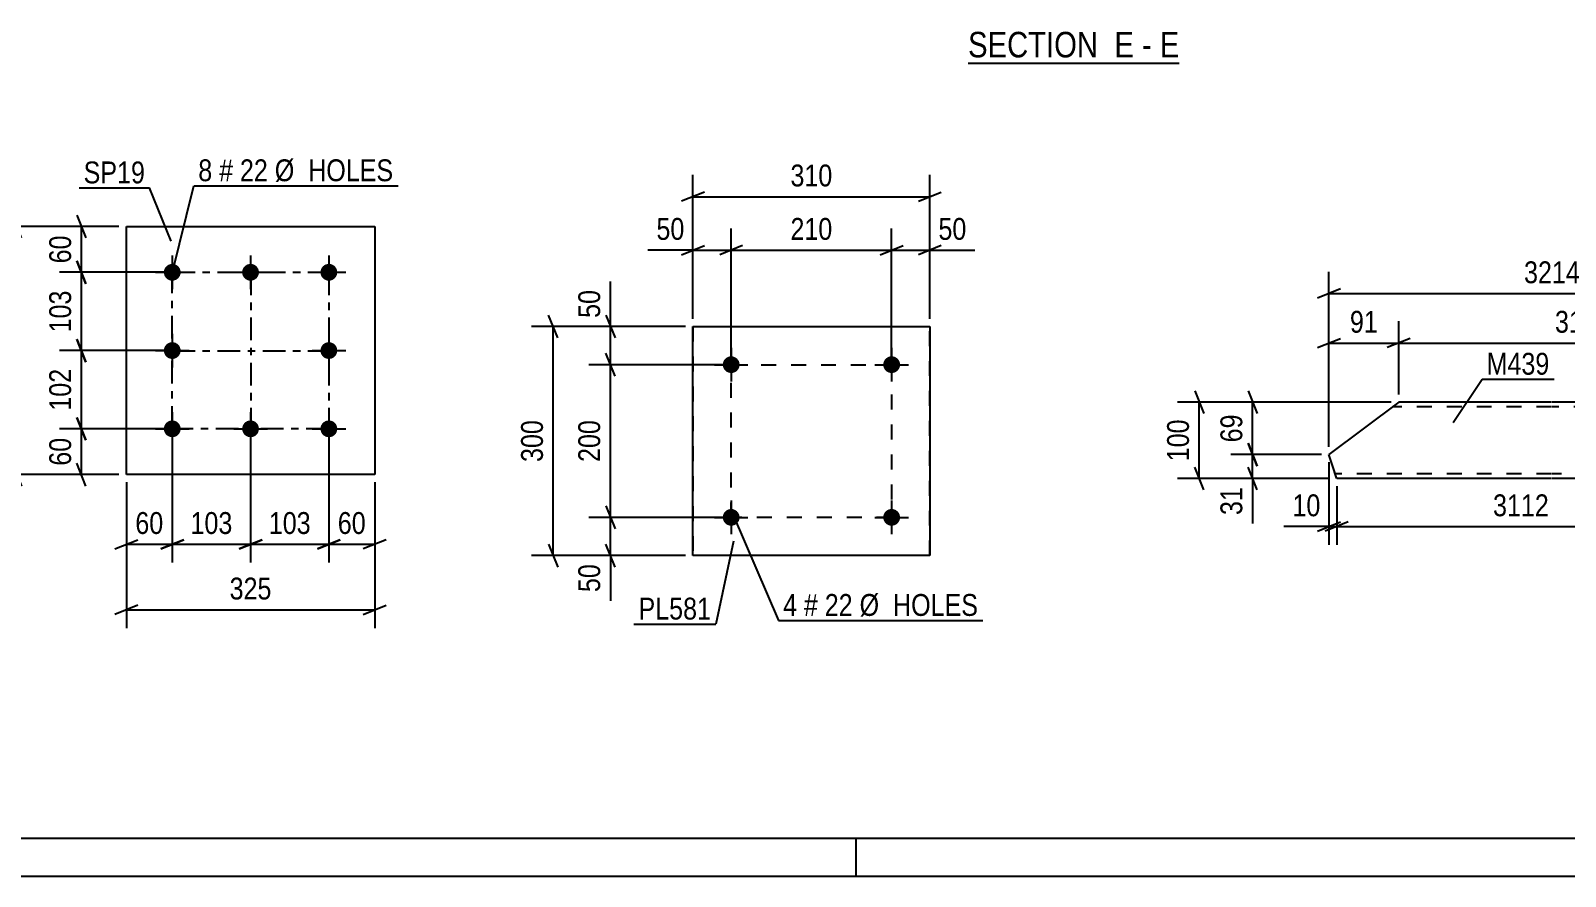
# Model space of a CAD drawing. Header units: millimetres. Extents: x 0 to 841, y 0 to 594.
# Drawn here: x 103 to 303.8, y 0 to 110.8 of the extents above; entities that cross this region are included whole.
import ezdxf

# ---------------------------------------------------------------- set-up
doc = ezdxf.new("R2010")
doc.units = ezdxf.units.MM
doc.linetypes.add('DXK_LINE_DOT2', pattern=[3.9198, 1.9599, -1.9599])
doc.linetypes.add('DXK_LINE_DOT3', pattern=[5.9187, 2.979, -0.9799, 0.9799, -0.9799])
doc.styles.add('Arial Narrow', font='ARIALN.TTF', dxfattribs={"height": 0.2})

# ---------------------------------------------------------------- blocks, each defined once
blk = doc.blocks.new('Unknown-122573538-1135')
at = {"color": 5, "linetype": 'Continuous'}
for p, q in [((5, 5), (836, 5)), ((211, 0), (211, 5)), ((0, 0), (841, 0))]:
    blk.add_line(p, q, dxfattribs=at)
blk = doc.blocks.new('Unknown-122573538-15 - 1250')
at = {"color": 6, "linetype": 'Continuous'}
blk.add_line((225.67, 106.51), (253.31, 106.51), dxfattribs=at)
at = {"color": 0, "linetype": 'Continuous'}
for points in [[(243.77, 107.26), (243.77, 110.76), (225.67, 110.76), (225.67, 107.26)], [(247.38, 107.26), (247.38, 110.76), (244.82, 110.76), (244.82, 107.26)], [(249.71, 107.26), (249.71, 110.76), (248.43, 110.76), (248.43, 107.26)], [(253.31, 107.26), (253.31, 110.76), (250.76, 110.76), (250.76, 107.26)]]:
    blk.add_wipeout(points, dxfattribs=at)
at = {"color": 7, "linetype": 'Continuous', "style": 'Arial Narrow'}
for s, p in [('SECTION ', (225.67, 107.26)), ('E', (244.82, 107.26)), ('E', (250.76, 107.26)), ('-', (248.43, 107.26))]:
    blk.add_text(s, height=3.34, dxfattribs=at).set_placement(p)
blk = doc.blocks.new('Part-122573538-6518 - 6512')
at = {"color": 2, "linetype": 'Continuous'}
for p, q in [((282.04, 62.1), (272.91, 55.24)), ((302.04, 62.1), (282.04, 62.1)), ((330.26, 62.1), (302.14, 62.1)), ((330.26, 62.1), (330.29, 62.01)), ((330.29, 62.01), (331.27, 58.96)), ((322.14, 52.1), (331.27, 58.96)), ((273.54, 53.3), (272.91, 55.24)), ((273.81, 52.45), (273.54, 53.3)), ((273.9, 52.19), (273.81, 52.45)), ((273.93, 52.1), (273.9, 52.19)), ((302.04, 52.1), (273.93, 52.1)), ((322.14, 52.1), (302.14, 52.1))]:
    blk.add_line(p, q, dxfattribs=at)
at = {"color": 7, "linetype": 'DXK_LINE_DOT2'}
for p, q in [((302.04, 61.5), (281.24, 61.5)), ((330.45, 61.5), (302.14, 61.5)), ((273.69, 52.84), (273.54, 53.3)), ((273.81, 52.45), (273.72, 52.75)), ((302.04, 52.7), (273.73, 52.7)), ((322.94, 52.7), (302.14, 52.7))]:
    blk.add_line(p, q, dxfattribs=at)
blk = doc.blocks.new('Bolt-122573538-5808 - 5774')
at = {"linetype": 'Continuous'}
for points in [[(121.5, 80.21, -1), (121.5, 78.01, -1)], [(131.75, 80.21, -1), (131.75, 78.01, -1)], [(142, 80.21, -1), (142, 78.01, -1)], [(121.5, 69.96, -1), (121.5, 67.76, -1)], [(142, 69.96, -1), (142, 67.76, -1)], [(121.5, 59.71, -1), (121.5, 57.51, -1)], [(131.75, 59.71, -1), (131.75, 57.51, -1)], [(142, 59.71, -1), (142, 57.51, -1)]]:
    blk.add_hatch(color=1, dxfattribs=at).paths.add_polyline_path(points)
at = {"color": 1, "linetype": 'Continuous'}
for p, q in [((121.5, 81.31), (121.5, 76.91)), ((131.75, 81.31), (131.75, 76.91)), ((142, 81.31), (142, 76.91)), ((119.3, 79.11), (123.7, 79.11)), ((129.55, 79.11), (133.95, 79.11)), ((139.8, 79.11), (144.2, 79.11)), ((121.5, 71.06), (121.5, 66.66)), ((142, 71.06), (142, 66.66)), ((119.3, 68.86), (123.7, 68.86)), ((139.8, 68.86), (144.2, 68.86)), ((121.5, 60.81), (121.5, 56.41)), ((131.75, 60.81), (131.75, 56.41)), ((142, 60.81), (142, 56.41)), ((119.3, 58.61), (123.7, 58.61)), ((129.55, 58.61), (133.95, 58.61)), ((139.8, 58.61), (144.2, 58.61))]:
    blk.add_line(p, q, dxfattribs=at)
blk = doc.blocks.new('Part-122573538-5813 - 5774')
at = {"color": 2, "linetype": 'Continuous'}
for p, q in [((115.5, 52.61), (115.5, 85.11)), ((115.5, 85.11), (148, 85.11)), ((148, 85.11), (148, 52.61)), ((148, 52.61), (115.5, 52.61))]:
    blk.add_line(p, q, dxfattribs=at)
blk = doc.blocks.new('Part-122573538-1944 - 1928')
at = {"color": 2, "linetype": 'Continuous'}
for p, q in [((189.66, 42.01), (189.66, 72.01)), ((189.66, 72.01), (189.66, 72.01)), ((189.66, 72.01), (220.66, 72.01)), ((220.66, 72.01), (220.66, 42.01)), ((189.66, 42.01), (189.66, 42.01)), ((220.66, 42.01), (189.66, 42.01))]:
    blk.add_line(p, q, dxfattribs=at)
at = {"color": 7, "linetype": 'DXK_LINE_DOT2'}
for p, q in [((189.66, 72.01), (189.66, 42.01)), ((189.66, 72.01), (189.66, 72.01)), ((220.66, 42.01), (220.66, 72.01)), ((189.66, 42.01), (189.66, 42.01))]:
    blk.add_line(p, q, dxfattribs=at)
blk = doc.blocks.new('Bolt-122573538-1977 - 1928')
at = {"linetype": 'Continuous'}
for points in [[(193.56, 47.01), (193.59, 47.24), (193.66, 47.46), (193.77, 47.66), (193.93, 47.83), (194.11, 47.96), (194.32, 48.06), (194.55, 48.11), (194.78, 48.11), (195, 48.06), (195.21, 47.96), (195.4, 47.83), (195.55, 47.66), (195.67, 47.46), (195.74, 47.24), (195.76, 47.01), (195.74, 46.78), (195.67, 46.56), (195.55, 46.37), (195.4, 46.19), (195.21, 46.06), (195, 45.97), (194.78, 45.92), (194.55, 45.92), (194.32, 45.97), (194.11, 46.06), (193.93, 46.19), (193.77, 46.37), (193.66, 46.56), (193.59, 46.78)], [(214.56, 47.01), (214.59, 47.24), (214.66, 47.46), (214.77, 47.66), (214.93, 47.83), (215.11, 47.96), (215.32, 48.06), (215.55, 48.11), (215.78, 48.11), (216, 48.06), (216.21, 47.96), (216.4, 47.83), (216.55, 47.66), (216.67, 47.46), (216.74, 47.24), (216.76, 47.01), (216.74, 46.78), (216.67, 46.56), (216.55, 46.37), (216.4, 46.19), (216.21, 46.06), (216, 45.97), (215.78, 45.92), (215.55, 45.92), (215.32, 45.97), (215.11, 46.06), (214.93, 46.19), (214.77, 46.37), (214.66, 46.56), (214.59, 46.78)]]:
    blk.add_hatch(color=1, dxfattribs=at).paths.add_polyline_path(points)
at = {"color": 1, "linetype": 'Continuous'}
for p, q in [((194.66, 49.21), (194.66, 44.81)), ((215.66, 49.21), (215.66, 44.81)), ((192.46, 47.01), (196.86, 47.01)), ((213.46, 47.01), (217.86, 47.01))]:
    blk.add_line(p, q, dxfattribs=at)
blk = doc.blocks.new('Bolt-122573538-1982 - 1928')
at = {"linetype": 'Continuous'}
for points in [[(193.56, 67.01), (193.59, 67.24), (193.66, 67.46), (193.77, 67.66), (193.93, 67.83), (194.11, 67.96), (194.32, 68.06), (194.55, 68.11), (194.78, 68.11), (195, 68.06), (195.21, 67.96), (195.4, 67.83), (195.55, 67.66), (195.67, 67.46), (195.74, 67.24), (195.76, 67.01), (195.74, 66.78), (195.67, 66.56), (195.55, 66.37), (195.4, 66.19), (195.21, 66.06), (195, 65.97), (194.78, 65.92), (194.55, 65.92), (194.32, 65.97), (194.11, 66.06), (193.93, 66.19), (193.77, 66.37), (193.66, 66.56), (193.59, 66.78)], [(214.56, 67.01), (214.59, 67.24), (214.66, 67.46), (214.77, 67.66), (214.93, 67.83), (215.11, 67.96), (215.32, 68.06), (215.55, 68.11), (215.78, 68.11), (216, 68.06), (216.21, 67.96), (216.4, 67.83), (216.55, 67.66), (216.67, 67.46), (216.74, 67.24), (216.76, 67.01), (216.74, 66.78), (216.67, 66.56), (216.55, 66.37), (216.4, 66.19), (216.21, 66.06), (216, 65.97), (215.78, 65.92), (215.55, 65.92), (215.32, 65.97), (215.11, 66.06), (214.93, 66.19), (214.77, 66.37), (214.66, 66.56), (214.59, 66.78)]]:
    blk.add_hatch(color=1, dxfattribs=at).paths.add_polyline_path(points)
at = {"color": 1, "linetype": 'Continuous'}
for p, q in [((194.66, 69.21), (194.66, 64.81)), ((215.66, 69.21), (215.66, 64.81)), ((192.46, 67.01), (196.86, 67.01)), ((213.46, 67.01), (217.86, 67.01))]:
    blk.add_line(p, q, dxfattribs=at)
blk = doc.blocks.new('Rectangle-122573538-5900 - 5774')
at = {"color": 1, "linetype": 'DXK_LINE_DOT3'}
blk.add_lwpolyline([(121.5, 79.11), (142, 79.11), (142, 58.61), (121.5, 58.61), (121.5, 79.11)], close=True, dxfattribs=at)
blk = doc.blocks.new('Rectangle-122573538-2092 - 1928')
at = {"color": 1, "linetype": 'DXK_LINE_DOT2'}
blk.add_lwpolyline([(194.66, 67.01), (215.66, 67.01), (215.66, 47.01), (194.66, 47.01), (194.66, 67.01)], close=True, dxfattribs=at)
blk = doc.blocks.new('Line-122573538-5886 - 5774')
at = {"color": 1, "linetype": 'DXK_LINE_DOT3'}
blk.add_line((131.8, 79.11), (131.8, 58.61), dxfattribs=at)
blk = doc.blocks.new('Line-122573538-5893 - 5774')
at = {"color": 1, "linetype": 'DXK_LINE_DOT3'}
blk.add_line((121.5, 68.81), (142, 68.81), dxfattribs=at)
blk = doc.blocks.new('StraightDimension-122573538-6538 - 6512')
at = {"color": 7, "linetype": 'Continuous'}
for p, q in [((282.04, 63.1), (282.04, 72.7)), ((330.26, 63.1), (330.26, 72.7)), ((283.54, 70.45), (280.54, 69.25)), ((328.76, 69.25), (331.76, 70.45)), ((282.04, 69.85), (330.26, 69.85))]:
    blk.add_line(p, q, dxfattribs=at)
at = {"color": 0}
blk.add_wipeout([(310.41, 70.6), (310.41, 74.8), (301.89, 74.8), (301.89, 70.6)], dxfattribs=at)
at = {"color": 3, "style": 'Arial Narrow'}
blk.add_text('3112', height=2.863, dxfattribs=at).set_placement((302.49, 71.2))
blk = doc.blocks.new('StraightDimension-122573538-6563 - 6512')
at = {"color": 7, "linetype": 'Continuous'}
for p, q in [((272.91, 56.24), (272.91, 72.7)), ((282.04, 63.1), (282.04, 72.7)), ((271.41, 69.25), (274.41, 70.45)), ((283.54, 70.45), (280.54, 69.25)), ((272.91, 69.85), (282.04, 69.85))]:
    blk.add_line(p, q, dxfattribs=at)
at = {"color": 0}
blk.add_wipeout([(279.9, 70.6), (279.9, 74.8), (275.05, 74.8), (275.05, 70.6)], dxfattribs=at)
at = {"color": 3, "style": 'Arial Narrow'}
blk.add_text('91', height=2.863, dxfattribs=at).set_placement((275.65, 71.2))
blk = doc.blocks.new('StraightDimension-122573538-6581 - 6512')
at = {"color": 7, "linetype": 'Continuous'}
for p, q in [((272.91, 56.24), (272.91, 79.18)), ((331.27, 59.96), (331.27, 79.18)), ((274.41, 76.93), (271.41, 75.73)), ((272.91, 76.33), (331.27, 76.33)), ((329.77, 75.73), (332.77, 76.93))]:
    blk.add_line(p, q, dxfattribs=at)
at = {"color": 0}
blk.add_wipeout([(306.35, 77.08), (306.35, 81.28), (297.84, 81.28), (297.84, 77.08)], dxfattribs=at)
at = {"color": 3, "style": 'Arial Narrow'}
blk.add_text('3214', height=2.863, dxfattribs=at).set_placement((298.44, 77.68))
blk = doc.blocks.new('StraightDimension-122573538-6616 - 6512')
at = {"color": 7, "linetype": 'Continuous'}
for p, q in [((262.31, 56.74), (263.51, 53.74)), ((271.91, 55.24), (260.06, 55.24)), ((262.91, 52.1), (262.91, 55.24)), ((263.51, 50.6), (262.31, 53.6)), ((272.93, 52.1), (260.06, 52.1))]:
    blk.add_line(p, q, dxfattribs=at)
at = {"color": 0}
blk.add_wipeout([(262.16, 51.58), (257.96, 51.58), (257.96, 46.72), (262.16, 46.72)], dxfattribs=at)
at = {"color": 7, "linetype": 'Continuous'}
blk.add_line((262.91, 52.1), (262.91, 46.19), dxfattribs=at)
blk.add_line((262.91, 52.1), (262.91, 46.19), dxfattribs=at)
at = {"color": 3, "style": 'Arial Narrow'}
blk.add_text('31', height=2.863, rotation=90.0002, dxfattribs=at).set_placement((261.56, 47.32))
blk = doc.blocks.new('StraightDimension-122573538-6673 - 6512')
at = {"color": 7, "linetype": 'Continuous'}
for p, q in [((272.91, 54.24), (272.91, 43.41)), ((273.93, 51.1), (273.93, 43.41)), ((271.41, 45.21), (274.41, 46.41)), ((275.43, 46.41), (272.43, 45.21)), ((272.91, 45.81), (273.93, 45.81))]:
    blk.add_line(p, q, dxfattribs=at)
at = {"color": 0}
blk.add_wipeout([(272.38, 46.56), (272.38, 50.76), (267.53, 50.76), (267.53, 46.56)], dxfattribs=at)
at = {"color": 7, "linetype": 'Continuous'}
blk.add_line((272.91, 45.81), (267, 45.81), dxfattribs=at)
blk.add_line((272.91, 45.81), (267, 45.81), dxfattribs=at)
at = {"color": 3, "style": 'Arial Narrow'}
blk.add_text('10', height=2.863, dxfattribs=at).set_placement((268.13, 47.16))
blk = doc.blocks.new('StraightDimension-122573538-6592 - 6512')
at = {"color": 7, "linetype": 'Continuous'}
for p, q in [((262.31, 63.6), (263.51, 60.6)), ((281.04, 62.1), (260.06, 62.1)), ((262.91, 55.24), (262.91, 62.1)), ((263.51, 53.74), (262.31, 56.74)), ((271.91, 55.24), (260.06, 55.24))]:
    blk.add_line(p, q, dxfattribs=at)
at = {"color": 0}
blk.add_wipeout([(262.16, 61.1), (257.96, 61.1), (257.96, 56.24), (262.16, 56.24)], dxfattribs=at)
at = {"color": 3, "style": 'Arial Narrow'}
blk.add_text('69', height=2.863, rotation=90.0002, dxfattribs=at).set_placement((261.56, 56.84))
blk = doc.blocks.new('StraightDimension-122573538-6641 - 6512')
at = {"color": 7, "linetype": 'Continuous'}
for p, q in [((255.33, 63.6), (256.53, 60.6)), ((281.04, 62.1), (253.08, 62.1)), ((255.93, 52.1), (255.93, 62.1)), ((256.53, 50.6), (255.33, 53.6)), ((272.93, 52.1), (253.08, 52.1))]:
    blk.add_line(p, q, dxfattribs=at)
at = {"color": 0}
blk.add_wipeout([(255.18, 60.44), (250.98, 60.44), (250.98, 53.76), (255.18, 53.76)], dxfattribs=at)
at = {"color": 3, "style": 'Arial Narrow'}
blk.add_text('100', height=2.863, rotation=90.0002, dxfattribs=at).set_placement((254.58, 54.36))
blk = doc.blocks.new('StraightDimension-122573538-6690 - 6512')
at = {"color": 7, "linetype": 'Continuous'}
for p, q in [((273.93, 51.1), (273.93, 43.41)), ((322.14, 51.1), (322.14, 43.41)), ((275.43, 46.41), (272.43, 45.21)), ((320.64, 45.21), (323.64, 46.41)), ((273.93, 45.81), (322.14, 45.81))]:
    blk.add_line(p, q, dxfattribs=at)
at = {"color": 0}
blk.add_wipeout([(302.29, 46.56), (302.29, 50.76), (293.78, 50.76), (293.78, 46.56)], dxfattribs=at)
at = {"color": 3, "style": 'Arial Narrow'}
blk.add_text('3112', height=2.863, dxfattribs=at).set_placement((294.38, 47.16))
blk = doc.blocks.new('StraightDimension-122573538-5872 - 5774')
at = {"color": 7, "linetype": 'Continuous'}
for p, q in [((109.01, 86.61), (110.21, 83.61)), ((114.5, 85.11), (106.76, 85.11)), ((109.61, 79.11), (109.61, 85.11)), ((110.21, 77.61), (109.01, 80.61)), ((120.5, 79.11), (106.76, 79.11))]:
    blk.add_line(p, q, dxfattribs=at)
at = {"color": 0}
blk.add_wipeout([(108.86, 84.54), (104.66, 84.54), (104.66, 79.68), (108.86, 79.68)], dxfattribs=at)
at = {"color": 3, "style": 'Arial Narrow'}
blk.add_text('60', height=2.863, rotation=90.0002, dxfattribs=at).set_placement((108.26, 80.28))
blk = doc.blocks.new('StraightDimension-122573538-8911 - 5774')
at = {"color": 7, "linetype": 'Continuous'}
for p, q in [((109.01, 80.61), (110.21, 77.61)), ((120.5, 79.11), (106.76, 79.11)), ((109.61, 68.86), (109.61, 79.11)), ((110.21, 67.36), (109.01, 70.36)), ((120.5, 68.86), (106.76, 68.86))]:
    blk.add_line(p, q, dxfattribs=at)
at = {"color": 0}
blk.add_wipeout([(108.86, 77.33), (104.66, 77.33), (104.66, 70.64), (108.86, 70.64)], dxfattribs=at)
at = {"color": 3, "style": 'Arial Narrow'}
blk.add_text('103', height=2.863, rotation=90.0002, dxfattribs=at).set_placement((108.26, 71.24))
blk = doc.blocks.new('StraightDimension-122573538-5815 - 5774')
at = {"color": 7, "linetype": 'Continuous'}
for p, q in [((101.75, 83.61), (100.55, 86.61)), ((114.5, 85.11), (98.3, 85.11)), ((101.15, 52.61), (101.15, 85.11)), ((114.5, 52.61), (98.3, 52.61)), ((100.55, 54.11), (101.75, 51.11))]:
    blk.add_line(p, q, dxfattribs=at)
at = {"color": 0}
blk.add_wipeout([(100.4, 72.2), (96.2, 72.2), (96.2, 65.52), (100.4, 65.52)], dxfattribs=at)
at = {"color": 3, "style": 'Arial Narrow'}
blk.add_text('325', height=2.863, rotation=90.0002, dxfattribs=at).set_placement((99.8, 66.12))
blk = doc.blocks.new('StraightDimension-122573538-5826 - 5774')
at = {"color": 7, "linetype": 'Continuous'}
for p, q in [((121.5, 57.61), (121.5, 41.09)), ((115.5, 51.61), (115.5, 41.09)), ((114, 42.89), (117, 44.09)), ((115.5, 43.49), (121.5, 43.49)), ((123, 44.09), (120, 42.89))]:
    blk.add_line(p, q, dxfattribs=at)
at = {"color": 0}
blk.add_wipeout([(120.93, 44.24), (120.93, 48.44), (116.07, 48.44), (116.07, 44.24)], dxfattribs=at)
at = {"color": 3, "style": 'Arial Narrow'}
blk.add_text('60', height=2.863, dxfattribs=at).set_placement((116.67, 44.84))
blk = doc.blocks.new('StraightDimension-122573538-5836 - 5774')
at = {"color": 7, "linetype": 'Continuous'}
for p, q in [((142, 57.61), (142, 41.09)), ((148, 51.61), (148, 41.09)), ((140.5, 42.89), (143.5, 44.09)), ((142, 43.49), (148, 43.49)), ((149.5, 44.09), (146.5, 42.89))]:
    blk.add_line(p, q, dxfattribs=at)
at = {"color": 0}
blk.add_wipeout([(147.43, 44.24), (147.43, 48.44), (142.57, 48.44), (142.57, 44.24)], dxfattribs=at)
at = {"color": 3, "style": 'Arial Narrow'}
blk.add_text('60', height=2.863, dxfattribs=at).set_placement((143.17, 44.84))
blk = doc.blocks.new('StraightDimension-122573538-5851 - 5774')
at = {"color": 7, "linetype": 'Continuous'}
for p, q in [((115.5, 51.61), (115.5, 32.51)), ((148, 51.61), (148, 32.51)), ((117, 35.51), (114, 34.31)), ((115.5, 34.91), (148, 34.91)), ((146.5, 34.31), (149.5, 35.51))]:
    blk.add_line(p, q, dxfattribs=at)
at = {"color": 0}
blk.add_wipeout([(135.09, 35.66), (135.09, 39.86), (128.41, 39.86), (128.41, 35.66)], dxfattribs=at)
at = {"color": 3, "style": 'Arial Narrow'}
blk.add_text('325', height=2.863, dxfattribs=at).set_placement((129.01, 36.26))
blk = doc.blocks.new('StraightDimension-122573538-5862 - 5774')
at = {"color": 7, "linetype": 'Continuous'}
for p, q in [((120.5, 58.61), (106.76, 58.61)), ((109.01, 60.11), (110.21, 57.11)), ((109.61, 52.61), (109.61, 58.61)), ((114.5, 52.61), (106.76, 52.61)), ((110.21, 51.11), (109.01, 54.11))]:
    blk.add_line(p, q, dxfattribs=at)
at = {"color": 0}
blk.add_wipeout([(108.86, 58.04), (104.66, 58.04), (104.66, 53.18), (108.86, 53.18)], dxfattribs=at)
at = {"color": 3, "style": 'Arial Narrow'}
blk.add_text('60', height=2.863, rotation=90.0002, dxfattribs=at).set_placement((108.26, 53.78))
blk = doc.blocks.new('StraightDimension-122573538-8887 - 5774')
at = {"color": 7, "linetype": 'Continuous'}
for p, q in [((121.5, 57.61), (121.5, 41.09)), ((131.75, 57.61), (131.75, 41.09)), ((120, 42.89), (123, 44.09)), ((121.5, 43.49), (131.75, 43.49)), ((133.25, 44.09), (130.25, 42.89))]:
    blk.add_line(p, q, dxfattribs=at)
at = {"color": 0}
blk.add_wipeout([(129.97, 44.24), (129.97, 48.44), (123.29, 48.44), (123.29, 44.24)], dxfattribs=at)
at = {"color": 3, "style": 'Arial Narrow'}
blk.add_text('103', height=2.863, dxfattribs=at).set_placement((123.89, 44.84))
blk = doc.blocks.new('StraightDimension-122573538-8889 - 5774')
at = {"color": 7, "linetype": 'Continuous'}
for p, q in [((131.75, 57.61), (131.75, 41.09)), ((142, 57.61), (142, 41.09)), ((130.25, 42.89), (133.25, 44.09)), ((131.75, 43.49), (142, 43.49)), ((143.5, 44.09), (140.5, 42.89))]:
    blk.add_line(p, q, dxfattribs=at)
at = {"color": 0}
blk.add_wipeout([(140.22, 44.24), (140.22, 48.44), (133.54, 48.44), (133.54, 44.24)], dxfattribs=at)
at = {"color": 3, "style": 'Arial Narrow'}
blk.add_text('103', height=2.863, dxfattribs=at).set_placement((134.14, 44.84))
blk = doc.blocks.new('StraightDimension-122573538-8909 - 5774')
at = {"color": 7, "linetype": 'Continuous'}
for p, q in [((109.01, 70.36), (110.21, 67.36)), ((120.5, 68.86), (106.76, 68.86)), ((109.61, 58.61), (109.61, 68.86)), ((120.5, 58.61), (106.76, 58.61)), ((110.21, 57.11), (109.01, 60.11))]:
    blk.add_line(p, q, dxfattribs=at)
at = {"color": 0}
blk.add_wipeout([(108.86, 67.08), (104.66, 67.08), (104.66, 60.39), (108.86, 60.39)], dxfattribs=at)
at = {"color": 3, "style": 'Arial Narrow'}
blk.add_text('102', height=2.863, rotation=90.0002, dxfattribs=at).set_placement((108.26, 60.99))
blk = doc.blocks.new('StraightDimension-122573538-1985 - 1928')
at = {"color": 7, "linetype": 'Continuous'}
for p, q in [((215.66, 68.01), (215.66, 84.86)), ((220.66, 73.01), (220.66, 84.86)), ((214.16, 81.41), (217.16, 82.61)), ((222.16, 82.61), (219.16, 81.41)), ((215.66, 82.01), (220.66, 82.01))]:
    blk.add_line(p, q, dxfattribs=at)
at = {"color": 0}
blk.add_wipeout([(226.04, 82.76), (226.04, 86.96), (221.19, 86.96), (221.19, 82.76)], dxfattribs=at)
at = {"color": 7, "linetype": 'Continuous'}
blk.add_line((220.66, 82.01), (226.57, 82.01), dxfattribs=at)
blk.add_line((220.66, 82.01), (226.57, 82.01), dxfattribs=at)
at = {"color": 3, "style": 'Arial Narrow'}
blk.add_text('50', height=2.863, dxfattribs=at).set_placement((221.79, 83.36))
blk = doc.blocks.new('StraightDimension-122573538-2041 - 1928')
at = {"color": 7, "linetype": 'Continuous'}
for p, q in [((179.46, 65.51), (178.26, 68.51)), ((193.66, 67.01), (176.01, 67.01)), ((178.86, 47.01), (178.86, 67.01)), ((178.26, 48.51), (179.46, 45.51)), ((193.66, 47.01), (176.01, 47.01))]:
    blk.add_line(p, q, dxfattribs=at)
at = {"color": 0}
blk.add_wipeout([(178.11, 60.35), (173.91, 60.35), (173.91, 53.67), (178.11, 53.67)], dxfattribs=at)
at = {"color": 3, "style": 'Arial Narrow'}
blk.add_text('200', height=2.863, rotation=90.0002, dxfattribs=at).set_placement((177.51, 54.27))
blk = doc.blocks.new('StraightDimension-122573538-1998 - 1928')
at = {"color": 7, "linetype": 'Continuous'}
for p, q in [((194.66, 68.01), (194.66, 84.86)), ((215.66, 68.01), (215.66, 84.86)), ((196.16, 82.61), (193.16, 81.41)), ((214.16, 81.41), (217.16, 82.61)), ((194.66, 82.01), (215.66, 82.01))]:
    blk.add_line(p, q, dxfattribs=at)
at = {"color": 0}
blk.add_wipeout([(208.5, 82.76), (208.5, 86.96), (201.82, 86.96), (201.82, 82.76)], dxfattribs=at)
at = {"color": 3, "style": 'Arial Narrow'}
blk.add_text('210', height=2.863, dxfattribs=at).set_placement((202.42, 83.36))
blk = doc.blocks.new('StraightDimension-122573538-2014 - 1928')
at = {"color": 7, "linetype": 'Continuous'}
for p, q in [((189.66, 73.01), (189.66, 84.86)), ((194.66, 68.01), (194.66, 84.86)), ((188.16, 81.41), (191.16, 82.61)), ((196.16, 82.61), (193.16, 81.41)), ((189.66, 82.01), (194.66, 82.01))]:
    blk.add_line(p, q, dxfattribs=at)
at = {"color": 0}
blk.add_wipeout([(189.14, 82.76), (189.14, 86.96), (184.28, 86.96), (184.28, 82.76)], dxfattribs=at)
at = {"color": 7, "linetype": 'Continuous'}
blk.add_line((189.66, 82.01), (183.76, 82.01), dxfattribs=at)
blk.add_line((189.66, 82.01), (183.76, 82.01), dxfattribs=at)
at = {"color": 3, "style": 'Arial Narrow'}
blk.add_text('50', height=2.863, dxfattribs=at).set_placement((184.88, 83.36))
blk = doc.blocks.new('StraightDimension-122573538-2057 - 1928')
at = {"color": 7, "linetype": 'Continuous'}
for p, q in [((178.26, 73.51), (179.46, 70.51)), ((188.66, 72.01), (176.01, 72.01)), ((178.86, 67.01), (178.86, 72.01)), ((179.46, 65.51), (178.26, 68.51)), ((193.66, 67.01), (176.01, 67.01))]:
    blk.add_line(p, q, dxfattribs=at)
at = {"color": 0}
blk.add_wipeout([(178.11, 77.39), (173.91, 77.39), (173.91, 72.53), (178.11, 72.53)], dxfattribs=at)
at = {"color": 7, "linetype": 'Continuous'}
blk.add_line((178.86, 72.01), (178.86, 77.92), dxfattribs=at)
blk.add_line((178.86, 72.01), (178.86, 77.92), dxfattribs=at)
at = {"color": 3, "style": 'Arial Narrow'}
blk.add_text('50', height=2.863, rotation=90.0002, dxfattribs=at).set_placement((177.51, 73.14))
blk = doc.blocks.new('StraightDimension-122573538-2028 - 1928')
at = {"color": 7, "linetype": 'Continuous'}
for p, q in [((178.26, 48.51), (179.46, 45.51)), ((193.66, 47.01), (176.01, 47.01)), ((178.86, 42.01), (178.86, 47.01)), ((179.46, 40.51), (178.26, 43.51)), ((188.66, 42.01), (176.01, 42.01))]:
    blk.add_line(p, q, dxfattribs=at)
at = {"color": 0}
blk.add_wipeout([(178.11, 41.48), (173.91, 41.48), (173.91, 36.63), (178.11, 36.63)], dxfattribs=at)
at = {"color": 7, "linetype": 'Continuous'}
blk.add_line((178.86, 42.01), (178.86, 36.1), dxfattribs=at)
blk.add_line((178.86, 42.01), (178.86, 36.1), dxfattribs=at)
at = {"color": 3, "style": 'Arial Narrow'}
blk.add_text('50', height=2.863, rotation=90.0002, dxfattribs=at).set_placement((177.51, 37.23))
blk = doc.blocks.new('StraightDimension-122573538-2071 - 1928')
at = {"color": 7, "linetype": 'Continuous'}
for p, q in [((171.97, 70.51), (170.77, 73.51)), ((188.66, 72.01), (168.52, 72.01)), ((171.37, 42.01), (171.37, 72.01)), ((170.77, 43.51), (171.97, 40.51)), ((188.66, 42.01), (168.52, 42.01))]:
    blk.add_line(p, q, dxfattribs=at)
at = {"color": 0}
blk.add_wipeout([(170.62, 60.35), (166.42, 60.35), (166.42, 53.67), (170.62, 53.67)], dxfattribs=at)
at = {"color": 3, "style": 'Arial Narrow'}
blk.add_text('300', height=2.863, rotation=90.0002, dxfattribs=at).set_placement((170.02, 54.27))
blk = doc.blocks.new('StraightDimension-122573538-2082 - 1928')
at = {"color": 7, "linetype": 'Continuous'}
for p, q in [((189.66, 73.01), (189.66, 91.86)), ((220.66, 73.01), (220.66, 91.86)), ((191.16, 89.61), (188.16, 88.41)), ((189.66, 89.01), (220.66, 89.01)), ((219.16, 88.41), (222.16, 89.61))]:
    blk.add_line(p, q, dxfattribs=at)
at = {"color": 0}
blk.add_wipeout([(208.5, 89.76), (208.5, 93.96), (201.82, 93.96), (201.82, 89.76)], dxfattribs=at)
at = {"color": 3, "style": 'Arial Narrow'}
blk.add_text('310', height=2.863, dxfattribs=at).set_placement((202.42, 90.36))
blk = doc.blocks.new('Mark-122573538-6514 - 6512')
at = {"color": 0}
blk.add_wipeout([(301.77, 65.7), (301.77, 68.7), (293.54, 68.7), (293.54, 65.7)], dxfattribs=at)
blk.add_wipeout([(301.77, 65.7), (301.77, 68.7), (293.54, 68.7), (293.54, 65.7)], dxfattribs=at)
at = {"color": 30, "linetype": 'Continuous'}
for p, q in [((289.15, 59.46), (292.94, 65.1)), ((292.94, 65.1), (302.37, 65.1))]:
    blk.add_line(p, q, dxfattribs=at)
at = {"color": 3, "style": 'Arial Narrow'}
blk.add_text('M439', height=2.863, dxfattribs=at).set_placement((293.54, 65.7))
blk = doc.blocks.new('Mark-122573538-5804 - 5774')
at = {"color": 0}
blk.add_wipeout([(126.74, 91.04), (126.74, 94.04), (124.91, 94.04), (124.91, 91.04)], dxfattribs=at)
blk.add_wipeout([(126.74, 91.04), (126.74, 94.04), (124.91, 94.04), (124.91, 91.04)], dxfattribs=at)
at = {"color": 7, "linetype": 'Continuous'}
blk.add_line((121.49, 78.94), (124.31, 90.44), dxfattribs=at)
at = {"color": 3, "style": 'Arial Narrow'}
blk.add_text('8', height=2.86, dxfattribs=at).set_placement((124.91, 91.04))
at = {"color": 0}
blk.add_wipeout([(129.46, 91.04), (129.46, 94.04), (127.64, 94.04), (127.64, 91.04)], dxfattribs=at)
blk.add_wipeout([(129.46, 91.04), (129.46, 94.04), (127.64, 94.04), (127.64, 91.04)], dxfattribs=at)
blk.add_wipeout([(134.02, 91.04), (134.02, 94.04), (130.36, 94.04), (130.36, 91.04)], dxfattribs=at)
blk.add_wipeout([(134.02, 91.04), (134.02, 94.04), (130.36, 94.04), (130.36, 91.04)], dxfattribs=at)
at = {"color": 3, "style": 'Arial Narrow'}
for s, height, p in [('#', 2.86, (127.64, 91.04)), ('22', 2.863, (130.36, 91.04))]:
    blk.add_text(s, height=height, dxfattribs=at).set_placement(p)
at = {"color": 0}
blk.add_wipeout([(150.45, 91.04), (150.45, 94.04), (134.92, 94.04), (134.92, 91.04)], dxfattribs=at)
blk.add_wipeout([(150.45, 91.04), (150.45, 94.04), (134.92, 94.04), (134.92, 91.04)], dxfattribs=at)
at = {"color": 7, "linetype": 'Continuous'}
blk.add_line((124.31, 90.44), (151.05, 90.44), dxfattribs=at)
at = {"color": 3, "style": 'Arial Narrow'}
blk.add_text('Ø  HOLES', height=2.863, dxfattribs=at).set_placement((134.92, 91.04))
blk = doc.blocks.new('Mark-122573538-5809 - 5774')
at = {"color": 0}
blk.add_wipeout([(117.94, 90.76), (117.94, 93.76), (109.9, 93.76), (109.9, 90.76)], dxfattribs=at)
blk.add_wipeout([(117.94, 90.76), (117.94, 93.76), (109.9, 93.76), (109.9, 90.76)], dxfattribs=at)
at = {"color": 30, "linetype": 'Continuous'}
for p in [(109.3, 90.16), (121.35, 83.18)]:
    blk.add_line(p, (118.54, 90.16), dxfattribs=at)
at = {"color": 3, "style": 'Arial Narrow'}
blk.add_text('SP19', height=2.863, dxfattribs=at).set_placement((109.9, 90.76))
blk = doc.blocks.new('Mark-122573538-1940 - 1928')
at = {"color": 0}
blk.add_wipeout([(192.04, 33.63), (192.04, 36.63), (182.53, 36.63), (182.53, 33.63)], dxfattribs=at)
blk.add_wipeout([(192.04, 33.63), (192.04, 36.63), (182.53, 36.63), (182.53, 33.63)], dxfattribs=at)
at = {"color": 30, "linetype": 'Continuous'}
for p in [(194.96, 43.9), (181.93, 33.03)]:
    blk.add_line(p, (192.64, 33.03), dxfattribs=at)
at = {"color": 3, "style": 'Arial Narrow'}
blk.add_text('PL581', height=2.863, dxfattribs=at).set_placement((182.53, 33.63))
blk = doc.blocks.new('MarkSet-122573538-2140 - 1928')
at = {"color": 0}
blk.add_wipeout([(203.29, 34.11), (203.29, 37.11), (201.46, 37.11), (201.46, 34.11)], dxfattribs=at)
blk.add_wipeout([(203.29, 34.11), (203.29, 37.11), (201.46, 37.11), (201.46, 34.11)], dxfattribs=at)
at = {"color": 7, "linetype": 'Continuous'}
blk.add_line((194.94, 47.29), (200.86, 33.51), dxfattribs=at)
at = {"color": 0}
blk.add_wipeout([(206.01, 34.11), (206.01, 37.11), (204.19, 37.11), (204.19, 34.11)], dxfattribs=at)
blk.add_wipeout([(206.01, 34.11), (206.01, 37.11), (204.19, 37.11), (204.19, 34.11)], dxfattribs=at)
at = {"color": 3, "style": 'Arial Narrow'}
blk.add_text('4', height=2.86, dxfattribs=at).set_placement((201.46, 34.11))
at = {"color": 0}
blk.add_wipeout([(210.57, 34.11), (210.57, 37.11), (206.91, 37.11), (206.91, 34.11)], dxfattribs=at)
blk.add_wipeout([(210.57, 34.11), (210.57, 37.11), (206.91, 37.11), (206.91, 34.11)], dxfattribs=at)
at = {"color": 3, "style": 'Arial Narrow'}
for s, height, p in [('#', 2.86, (204.19, 34.11)), ('22', 2.863, (206.91, 34.11))]:
    blk.add_text(s, height=height, dxfattribs=at).set_placement(p)
at = {"color": 0}
blk.add_wipeout([(227, 34.11), (227, 37.11), (211.47, 37.11), (211.47, 34.11)], dxfattribs=at)
blk.add_wipeout([(227, 34.11), (227, 37.11), (211.47, 37.11), (211.47, 34.11)], dxfattribs=at)
at = {"color": 7, "linetype": 'Continuous'}
blk.add_line((200.86, 33.51), (227.6, 33.51), dxfattribs=at)
at = {"color": 3, "style": 'Arial Narrow'}
blk.add_text('Ø  HOLES', height=2.863, dxfattribs=at).set_placement((211.47, 34.11))

msp = doc.modelspace()

# ---------------------------------------------------------------- block references
for name in ['Unknown-122573538-1135', 'Part-122573538-5813 - 5774', 'Bolt-122573538-5808 - 5774', 'Rectangle-122573538-5900 - 5774', 'Line-122573538-5886 - 5774', 'Part-122573538-1944 - 1928', 'Line-122573538-5893 - 5774', 'Bolt-122573538-1982 - 1928', 'Rectangle-122573538-2092 - 1928', 'Part-122573538-6518 - 6512', 'Bolt-122573538-1977 - 1928']:
    msp.add_blockref(name, (0, 0))

# ---------------------------------------------------------------- next in the draw order: block references
for name in ['Unknown-122573538-15 - 1250', 'StraightDimension-122573538-5872 - 5774', 'StraightDimension-122573538-1985 - 1928', 'StraightDimension-122573538-6538 - 6512', 'StraightDimension-122573538-2041 - 1928', 'StraightDimension-122573538-5836 - 5774']:
    msp.add_blockref(name, (0, 0))

# ---------------------------------------------------------------- next in the draw order: block references
for name in ['StraightDimension-122573538-1998 - 1928', 'StraightDimension-122573538-8911 - 5774', 'StraightDimension-122573538-6563 - 6512', 'StraightDimension-122573538-2028 - 1928']:
    msp.add_blockref(name, (0, 0))

# ---------------------------------------------------------------- next in the draw order: block references
for name in ['Mark-122573538-5804 - 5774', 'StraightDimension-122573538-5815 - 5774', 'StraightDimension-122573538-2014 - 1928', 'StraightDimension-122573538-6581 - 6512']:
    msp.add_blockref(name, (0, 0))

# ---------------------------------------------------------------- next in the draw order: block references
for name in ['Mark-122573538-5809 - 5774', 'StraightDimension-122573538-2057 - 1928', 'Mark-122573538-6514 - 6512', 'StraightDimension-122573538-5826 - 5774', 'StraightDimension-122573538-6616 - 6512']:
    msp.add_blockref(name, (0, 0))

# ---------------------------------------------------------------- next in the draw order: block references
for name in ['StraightDimension-122573538-2071 - 1928', 'StraightDimension-122573538-6673 - 6512', 'StraightDimension-122573538-5851 - 5774']:
    msp.add_blockref(name, (0, 0))

# ---------------------------------------------------------------- next in the draw order: block references
for name in ['StraightDimension-122573538-2082 - 1928', 'StraightDimension-122573538-6592 - 6512', 'StraightDimension-122573538-5862 - 5774', 'Mark-122573538-1940 - 1928']:
    msp.add_blockref(name, (0, 0))

# ---------------------------------------------------------------- next in the draw order: block references
for name in ['StraightDimension-122573538-6641 - 6512', 'StraightDimension-122573538-8887 - 5774', 'MarkSet-122573538-2140 - 1928']:
    msp.add_blockref(name, (0, 0))

# ---------------------------------------------------------------- next in the draw order: block references
for name in ['StraightDimension-122573538-8909 - 5774', 'StraightDimension-122573538-8889 - 5774', 'StraightDimension-122573538-6690 - 6512']:
    msp.add_blockref(name, (0, 0))

doc.saveas('drawing.dxf')
